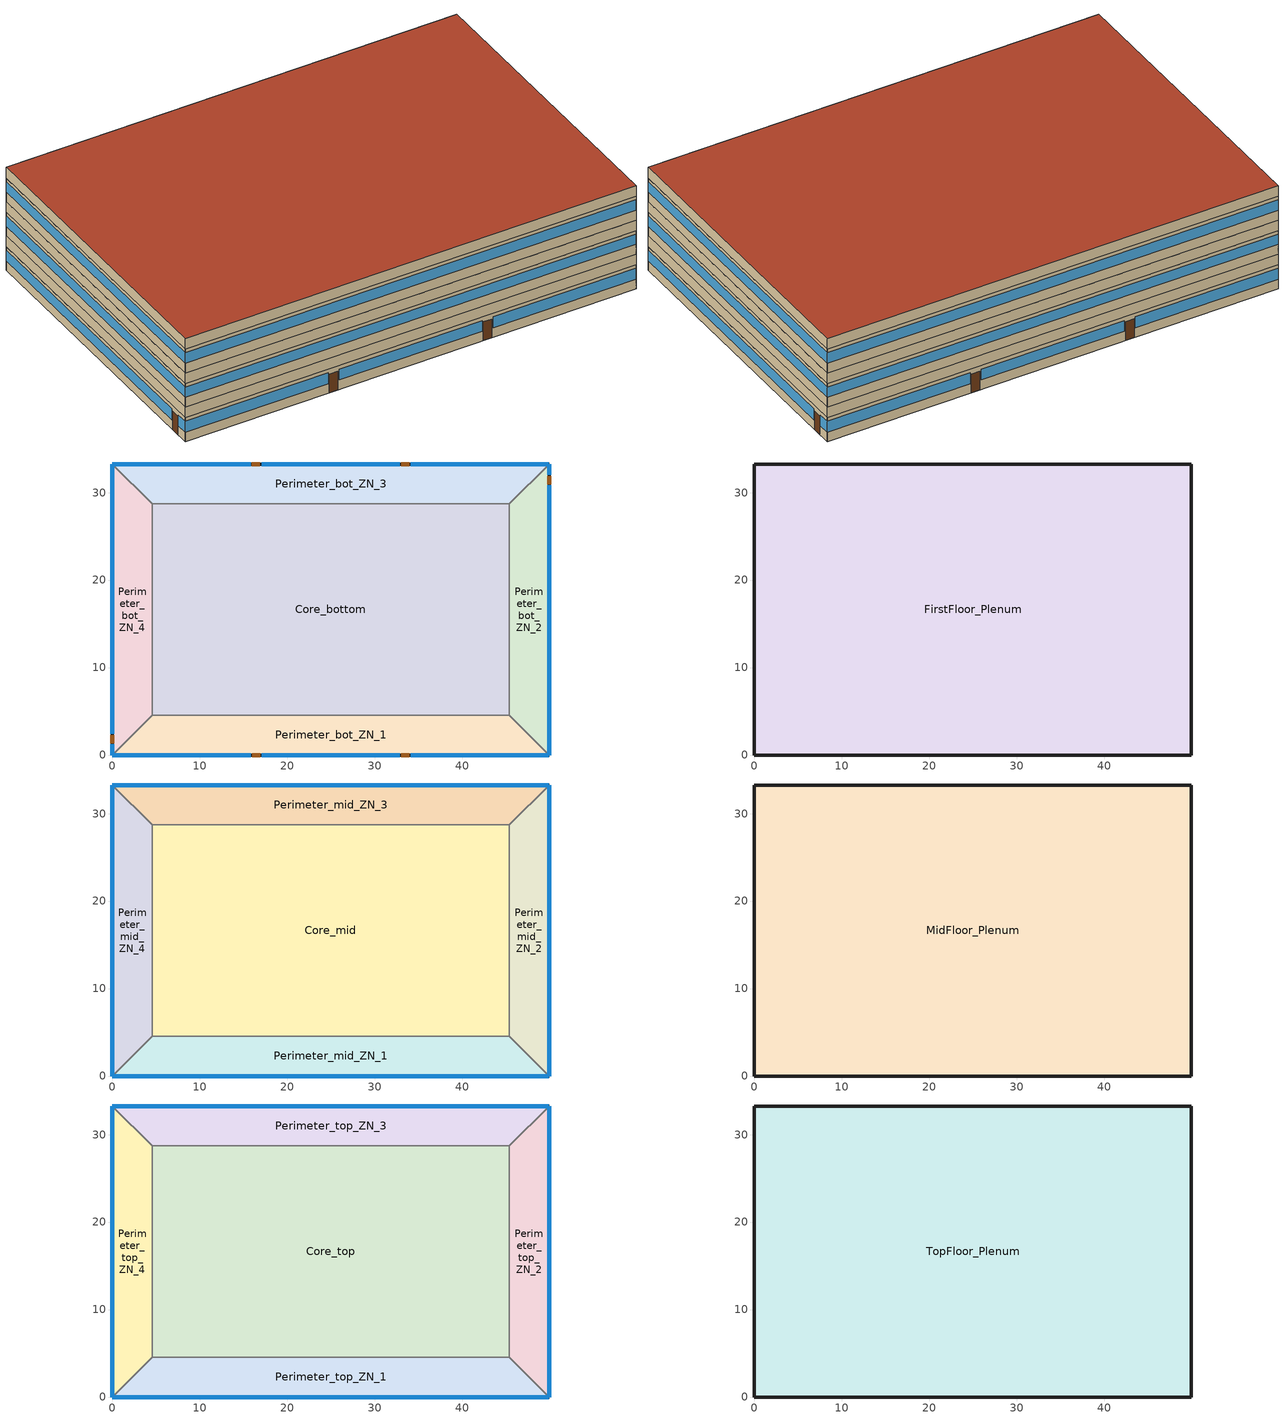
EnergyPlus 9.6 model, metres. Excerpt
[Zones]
Core_bottom
 floor adiabatic: 45.34,28.7 45.34,4.57 4.57,4.57 4.57,28.7 z0
 wall to Perimeter_bot_ZN_2 (int_wall): 45.34,4.57 45.34,28.7 z0:2.74
 wall to Perimeter_bot_ZN_3 (int_wall): 45.34,28.7 4.57,28.7 z0:2.74
 wall to Perimeter_bot_ZN_1 (int_wall): 4.57,4.57 45.34,4.57 z0:2.74
 wall to Perimeter_bot_ZN_4 (int_wall): 4.57,28.7 4.57,4.57 z0:2.74
Perimeter_bot_ZN_1
 floor ground: 45.34,4.57 49.91,0 0,0 4.57,4.57 z0
 wall outside (nonres_ext_wall): 0,0 49.91,0 z0:2.74
 wall to Perimeter_bot_ZN_2 (int_wall): 49.91,0 45.34,4.57 z0:2.74
 wall to Perimeter_bot_ZN_4 (int_wall): 4.57,4.57 0,0 z0:2.74
 window (Window_U_0.46_SHGC_0.25): 0,0 15.82,0 / 17.04,0 32.87,0 / 34.09,0 49.91,0 z1.08:2.33
 door (Swinging Door_con): 15.98,0 16.9,0 / 33.01,0 33.93,0 z0:2.13
Perimeter_bot_ZN_2
 floor ground: 49.91,33.27 49.91,0 45.34,4.57 45.34,28.7 z0
 wall outside (nonres_ext_wall): 49.91,0 49.91,33.27 z0:2.74
 wall to Perimeter_bot_ZN_3 (int_wall): 49.91,33.27 45.34,28.7 z0:2.74
 window (Window_U_0.46_SHGC_0.25): 49.91,0 49.91,30.84 / 49.91,32.05 49.91,33.27 z1.1:2.33
 door (Swinging Door_con): 49.91,30.99 49.91,31.9 z0:2.13
Perimeter_bot_ZN_3
 floor ground: 49.91,33.27 45.34,28.7 4.57,28.7 0,33.27 z0
 wall outside (nonres_ext_wall): 49.91,33.27 0,33.27 z0:2.74
 wall to Perimeter_bot_ZN_4 (int_wall): 0,33.27 4.57,28.7 z0:2.74
 window (Window_U_0.46_SHGC_0.25): 49.91,33.27 34.09,33.27 / 32.87,33.27 17.04,33.27 / 15.82,33.27 0,33.27 z1.08:2.33
 door (Swinging Door_con): 33.94,33.27 33.03,33.27 / 16.84,33.27 15.93,33.27 z0:2.13
Perimeter_bot_ZN_4
 floor ground: 0,33.27 4.57,28.7 4.57,4.57 0,0 z0
 wall outside (nonres_ext_wall): 0,33.27 0,0 z0:2.74
 window (Window_U_0.46_SHGC_0.25): 0,33.27 0,2.44 / 0,1.22 0,0 z1.1:2.33
 door (Swinging Door_con): 0,2.28 0,1.37 z0:2.13
FirstFloor_Plenum
 floor to Core_bottom (DropCeiling): 4.57,4.57 4.57,28.7 45.34,28.7 45.34,4.57 z2.74
 floor to Perimeter_bot_ZN_1 (DropCeiling): 0,0 4.57,4.57 45.34,4.57 49.91,0 z2.74
 floor to Perimeter_bot_ZN_2 (DropCeiling): 45.34,4.57 45.34,28.7 49.91,33.27 49.91,0 z2.74
 floor to Perimeter_bot_ZN_3 (DropCeiling): 4.57,28.7 0,33.27 49.91,33.27 45.34,28.7 z2.74
 floor to Perimeter_bot_ZN_4 (DropCeiling): 0,33.27 4.57,28.7 4.57,4.57 0,0 z2.74
 wall outside (nonres_ext_wall): 49.91,0 49.91,33.27 0,33.27 0,0 49.91,0 z2.74:3.96
Core_mid
 floor to FirstFloor_Plenum (int_slab_floor): 45.34,28.7 45.34,4.57 4.57,4.57 4.57,28.7 z3.96
 wall to Perimeter_mid_ZN_2 (int_wall): 45.34,4.57 45.34,28.7 z3.96:6.71
 wall to Perimeter_mid_ZN_3 (int_wall): 45.34,28.7 4.57,28.7 z3.96:6.71
 wall to Perimeter_mid_ZN_1 (int_wall): 4.57,4.57 45.34,4.57 z3.96:6.71
 wall to Perimeter_mid_ZN_4 (int_wall): 4.57,28.7 4.57,4.57 z3.96:6.71
Perimeter_mid_ZN_1
 floor to FirstFloor_Plenum (int_slab_floor): 45.34,4.57 49.91,0 0,0 4.57,4.57 z3.96
 wall outside (nonres_ext_wall): 0,0 49.91,0 z3.96:6.71
 wall to Perimeter_mid_ZN_2 (int_wall): 49.91,0 45.34,4.57 z3.96:6.71
 wall to Perimeter_mid_ZN_4 (int_wall): 4.57,4.57 0,0 z3.96:6.71
 window (Window_U_0.46_SHGC_0.25): 0,0 49.91,0 z5.1:6.29
Perimeter_mid_ZN_2
 floor to FirstFloor_Plenum (int_slab_floor): 49.91,33.27 49.91,0 45.34,4.57 45.34,28.7 z3.96
 wall outside (nonres_ext_wall): 49.91,0 49.91,33.27 z3.96:6.71
 wall to Perimeter_mid_ZN_3 (int_wall): 49.91,33.27 45.34,28.7 z3.96:6.71
 window (Window_U_0.46_SHGC_0.25): 49.91,0 49.91,33.27 z5.1:6.29
Perimeter_mid_ZN_3
 floor to FirstFloor_Plenum (int_slab_floor): 49.91,33.27 45.34,28.7 4.57,28.7 0,33.27 z3.96
 wall outside (nonres_ext_wall): 49.91,33.27 0,33.27 z3.96:6.71
 wall to Perimeter_mid_ZN_4 (int_wall): 0,33.27 4.57,28.7 z3.96:6.71
 window (Window_U_0.46_SHGC_0.25): 49.91,33.27 0,33.27 z5.1:6.29
Perimeter_mid_ZN_4
 floor to FirstFloor_Plenum (int_slab_floor): 0,33.27 4.57,28.7 4.57,4.57 0,0 z3.96
 wall outside (nonres_ext_wall): 0,33.27 0,0 z3.96:6.71
 window (Window_U_0.46_SHGC_0.25): 0,33.27 0,0 z5.1:6.29
MidFloor_Plenum
 floor to Core_mid (DropCeiling): 4.57,4.57 4.57,28.7 45.34,28.7 45.34,4.57 z6.71
 floor to Perimeter_mid_ZN_1 (DropCeiling): 0,0 4.57,4.57 45.34,4.57 49.91,0 z6.71
 floor to Perimeter_mid_ZN_2 (DropCeiling): 45.34,4.57 45.34,28.7 49.91,33.27 49.91,0 z6.71
 floor to Perimeter_mid_ZN_3 (DropCeiling): 4.57,28.7 0,33.27 49.91,33.27 45.34,28.7 z6.71
 floor to Perimeter_mid_ZN_4 (DropCeiling): 0,33.27 4.57,28.7 4.57,4.57 0,0 z6.71
 wall outside (nonres_ext_wall): 49.91,0 49.91,33.27 0,33.27 0,0 49.91,0 z6.71:7.92
Core_top
 floor to MidFloor_Plenum (int_slab_floor): 45.34,28.7 45.34,4.57 4.57,4.57 4.57,28.7 z7.92
 wall to Perimeter_top_ZN_2 (int_wall): 45.34,4.57 45.34,28.7 z7.92:10.67
 wall to Perimeter_top_ZN_3 (int_wall): 45.34,28.7 4.57,28.7 z7.92:10.67
 wall to Perimeter_top_ZN_1 (int_wall): 4.57,4.57 45.34,4.57 z7.92:10.67
 wall to Perimeter_top_ZN_4 (int_wall): 4.57,28.7 4.57,4.57 z7.92:10.67
Perimeter_top_ZN_1
 floor to MidFloor_Plenum (int_slab_floor): 45.34,4.57 49.91,0 0,0 4.57,4.57 z7.92
 wall outside (nonres_ext_wall): 0,0 49.91,0 z7.92:10.67
 wall to Perimeter_top_ZN_2 (int_wall): 49.91,0 45.34,4.57 z7.92:10.67
 wall to Perimeter_top_ZN_4 (int_wall): 4.57,4.57 0,0 z7.92:10.67
 window (Window_U_0.46_SHGC_0.25): 0,0 49.91,0 z9.07:10.25
Perimeter_top_ZN_2
 floor to MidFloor_Plenum (int_slab_floor): 49.91,33.27 49.91,0 45.34,4.57 45.34,28.7 z7.92
 wall outside (nonres_ext_wall): 49.91,0 49.91,33.27 z7.92:10.67
 wall to Perimeter_top_ZN_3 (int_wall): 49.91,33.27 45.34,28.7 z7.92:10.67
 window (Window_U_0.46_SHGC_0.25): 49.91,0 49.91,33.27 z9.07:10.25
Perimeter_top_ZN_3
 floor to MidFloor_Plenum (int_slab_floor): 49.91,33.27 45.34,28.7 4.57,28.7 0,33.27 z7.92
 wall outside (nonres_ext_wall): 49.91,33.27 0,33.27 z7.92:10.67
 wall to Perimeter_top_ZN_4 (int_wall): 0,33.27 4.57,28.7 z7.92:10.67
 window (Window_U_0.46_SHGC_0.25): 49.91,33.27 0,33.27 z9.07:10.25
Perimeter_top_ZN_4
 floor to MidFloor_Plenum (int_slab_floor): 0,33.27 4.57,28.7 4.57,4.57 0,0 z7.92
 wall outside (nonres_ext_wall): 0,33.27 0,0 z7.92:10.67
 window (Window_U_0.46_SHGC_0.25): 0,33.27 0,0 z9.07:10.25
TopFloor_Plenum
 floor to Core_top (DropCeiling): 4.57,4.57 4.57,28.7 45.34,28.7 45.34,4.57 z10.67
 floor to Perimeter_top_ZN_1 (DropCeiling): 0,0 4.57,4.57 45.34,4.57 49.91,0 z10.67
 floor to Perimeter_top_ZN_2 (DropCeiling): 45.34,4.57 45.34,28.7 49.91,33.27 49.91,0 z10.67
 floor to Perimeter_top_ZN_3 (DropCeiling): 4.57,28.7 0,33.27 49.91,33.27 45.34,28.7 z10.67
 floor to Perimeter_top_ZN_4 (DropCeiling): 0,33.27 4.57,28.7 4.57,4.57 0,0 z10.67
 wall outside (nonres_ext_wall): 49.91,0 49.91,33.27 0,33.27 0,0 49.91,0 z10.67:11.89
 roof outside (nonres_roof): 49.91,0 49.91,33.27 0,33.27 0,0 z11.89
[Building]
OfficeMedium: North Axis {deg}=0; Terrain=City; Loads Convergence Tolerance Value {W}=0.04; Temperature Convergence Tolerance Value {deltaC}=0.2; Solar Distribution=FullInteriorAndExterior; Maximum Number of Warmup Days=25; Minimum Number of Warmup Days=6
[Site:Location]
San Francisco Intl Ap: Latitude {deg}=37.62; Longitude {deg}=-122.4; Time Zone {hr}=-8; Elevation {m}=2
[SizingPeriod:DesignDay] Day of Month=21; Dry-Bulb Temperature Range Modifier Type=DefaultMultipliers; Barometric Pressure {Pa}=101301; Rain Indicator=No; Snow Indicator=No; Daylight Saving Time Indicator=No; Begin Environment Reset Mode=FullResetAtBeginEnvironment
Name | Month | Day Type | Maximum Dry-Bulb Temperature {C} | Daily Dry-Bulb Temperature Range {deltaC} | Humidity Condition Type | Wetbulb or DewPoint at Maximum Dry-Bulb {C} | Wind Speed {m/s} | Wind Direction {deg} | Solar Model Indicator | ASHRAE Clear Sky Optical Depth for Beam Irradiance (taub) | ASHRAE Clear Sky Optical Depth for Diffuse Irradiance (taud) | Enthalpy at Maximum Dry-Bulb {J/kg} | Sky Clearness
San Francisco Intl Ap Ann Clg .4% Condns DB=>MWB | 8 | SummerDesignDay | 28.3 | 8.5 | Wetbulb | 17.2 | 5.9 | 310 | ASHRAETau | 0.365 | 2.435
San Francisco Intl Ap Ann Clg .4% Condns DP=>MDB | 8 | SummerDesignDay | 19.9 | 8.5 | Dewpoint | 16.1 | 5.9 | 310 | ASHRAETau | 0.365 | 2.435
San Francisco Intl Ap Ann Clg .4% Condns Enth=>MDB | 8 | SummerDesignDay | 25.8 | 8.5 | Enthalpy |  | 5.9 | 310 | ASHRAETau | 0.365 | 2.435 | 52400
San Francisco Intl Ap Ann Clg .4% Condns WB=>MDB | 8 | SummerDesignDay | 25.7 | 8.5 | Wetbulb | 18.6 | 5.9 | 310 | ASHRAETau | 0.365 | 2.435
San Francisco Intl Ap Ann Htg 99.6% Condns DB | 1 | WinterDesignDay | 3.8 | 0 | Wetbulb | 3.8 | 2.2 | 150 | ASHRAEClearSky |  |  |  | 0
San Francisco Intl Ap Ann Htg Wind 99.6% Condns WS=>MCDB | 1 | WinterDesignDay | 12.1 | 0 | Wetbulb | 12.1 | 12.9 | 150 | ASHRAEClearSky |  |  |  | 0
San Francisco Intl Ap Ann Hum_n 99.6% Condns DP=>MCDB | 1 | WinterDesignDay | 10.7 | 0 | Dewpoint | -3.7 | 2.2 | 150 | ASHRAEClearSky |  |  |  | 0
[Material]
Name | Roughness | Thickness {m} | Conductivity {W/m-K} | Density {kg/m3} | Specific Heat {J/kg-K} | Thermal Absorptance | Solar Absorptance | Visible Absorptance
100mm Normalweight concrete floor | MediumRough | 0.1016 | 2.31 | 2322 | 832 | 0.9 | 0.7 | 0.7
AC02 Acoustic Ceiling | MediumSmooth | 0.0127 | 0.057 | 288 | 1339 | 0.9 | 0.7 | 0.2
F07 25mm stucco | Smooth | 0.0254 | 0.72 | 1856 | 840 | 0.9 | 0.7 | 0.7
F08 Metal surface | Smooth | 0.0008 | 45.28 | 7824 | 500 | 0.9 | 0.7 | 0.7
F13 Built-up roofing | Rough | 0.0095 | 0.16 | 1120 | 1460 | 0.75 | 0.45 | 0.7
G01 13mm gypsum board | Smooth | 0.0127 | 0.16 | 800 | 1090 | 0.9 | 0.7 | 0.5
G01 16mm gypsum board | MediumSmooth | 0.0159 | 0.16 | 800 | 1090 | 0.9 | 0.7 | 0.7
Std Wood 6inch | MediumSmooth | 0.15 | 0.12 | 540 | 1210 | 0.9 | 0.7 | 0.7
[Material:NoMass] Thermal Absorptance=0.9; Solar Absorptance=0.7
Name | Roughness | Thermal Resistance {m2-K/W} | Visible Absorptance
CP02 CARPET PAD | VeryRough | 0.21648 | 0.8
Nonres_Exterior_Wall_Insulation | MediumSmooth | 2.368 | 0.7
Nonres_Roof_Insulation | MediumSmooth | 4.31889 | 0.7
Opaque Door panel_con | MediumRough | 0.288705 | 0.7
[WindowMaterial:SimpleGlazingSystem]
Glazing Layer: U-Factor {W/m2-K}=2.612; Solar Heat Gain Coefficient=0.25; Visible Transmittance=0.25
[Construction]
DropCeiling: AC02 Acoustic Ceiling
InteriorFurnishings: Std Wood 6inch
int_slab_floor: 100mm Normalweight concrete floor, CP02 CARPET PAD
int_wall: G01 13mm gypsum board, G01 13mm gypsum board
nonres_ext_wall: F07 25mm stucco, G01 16mm gypsum board, Nonres_Exterior_Wall_Insulation, G01 16mm gypsum board
nonres_roof: F13 Built-up roofing, Nonres_Roof_Insulation, F08 Metal surface
Swinging Door_con: Opaque Door panel_con
Window_U_0.46_SHGC_0.25: Glazing Layer
[Zone] Multiplier=1
Name | Ceiling Height {m} | Part of Total Floor Area
Core_bottom; Core_mid; Core_top; Perimeter_bot_ZN_1; Perimeter_bot_ZN_2; Perimeter_bot_ZN_3; Perimeter_bot_ZN_4; Perimeter_mid_ZN_1; Perimeter_mid_ZN_2; Perimeter_mid_ZN_3; Perimeter_mid_ZN_4; Perimeter_top_ZN_1; Perimeter_top_ZN_2; Perimeter_top_ZN_3; Perimeter_top_ZN_4 | 2.7432 | Yes
FirstFloor_Plenum; MidFloor_Plenum; TopFloor_Plenum | 1.2192 | No
[InternalMass] Construction=InteriorFurnishings
Name | Zone or ZoneList | Surface Area {m2}
Core_bottom_InternalMass_1 | Core_bottom | 1967.077
Core_mid_InternalMass_1 | Core_mid | 1967.077
Core_top_InternalMass_1 | Core_top | 1967.077
Perimeter_bot_ZN_1_InternalMass_1 | Perimeter_bot_ZN_1 | 414.6723
Perimeter_bot_ZN_2_InternalMass_1 | Perimeter_bot_ZN_2 | 262.5073
Perimeter_bot_ZN_3_InternalMass_1 | Perimeter_bot_ZN_3 | 414.675
Perimeter_bot_ZN_4_InternalMass_1 | Perimeter_bot_ZN_4 | 262.5056
Perimeter_mid_ZN_1_InternalMass_1 | Perimeter_mid_ZN_1 | 414.6723
Perimeter_mid_ZN_2_InternalMass_1 | Perimeter_mid_ZN_2 | 262.5073
Perimeter_mid_ZN_3_InternalMass_1 | Perimeter_mid_ZN_3 | 414.675
Perimeter_mid_ZN_4_InternalMass_1 | Perimeter_mid_ZN_4 | 262.5056
Perimeter_top_ZN_1_InternalMass_1 | Perimeter_top_ZN_1 | 414.6723
Perimeter_top_ZN_2_InternalMass_1 | Perimeter_top_ZN_2 | 262.5073
Perimeter_top_ZN_3_InternalMass_1 | Perimeter_top_ZN_3 | 414.675
Perimeter_top_ZN_4_InternalMass_1 | Perimeter_top_ZN_4 | 262.5056
[People] Number of People Calculation Method=Area/Person; Floor Area per Person {m2/person}=18.5788; Fraction Radiant=0.3; Activity Level Schedule=ACTIVITY_SCH; Enable ASHRAE 55 Comfort Warnings=No; Mean Radiant Temperature Calculation Type=ZoneAveraged; Work Efficiency Schedule=WORK_EFF_SCH; Clothing Insulation Schedule=CLOTHING_SCH; Air Velocity Schedule=AIR_VELO_SCH; Thermal Comfort Model Type 1=FANGER
Name | Zone or ZoneList or Space or SpaceList | Number of People Schedule
Core_bottom | Core_bottom | BLDG_OCC_SCH_wo_SB
Core_mid | Core_mid | BLDG_OCC_SCH_wo_SB
Core_top | Core_top | BLDG_OCC_SCH_wo_SB
Perimeter_bot_ZN_1 | Perimeter_bot_ZN_1 | BLDG_OCC_SCH_wo_SB
Perimeter_bot_ZN_2 | Perimeter_bot_ZN_2 | BLDG_OCC_SCH_wo_SB
Perimeter_bot_ZN_3 | Perimeter_bot_ZN_3 | BLDG_OCC_SCH_wo_SB
Perimeter_bot_ZN_4 | Perimeter_bot_ZN_4 | BLDG_OCC_SCH_wo_SB
Perimeter_mid_ZN_1 | Perimeter_mid_ZN_1 | BLDG_OCC_SCH_wo_SB
Perimeter_mid_ZN_2 | Perimeter_mid_ZN_2 | BLDG_OCC_SCH_w_SB
Perimeter_mid_ZN_3 | Perimeter_mid_ZN_3 | BLDG_OCC_SCH_wo_SB
Perimeter_mid_ZN_4 | Perimeter_mid_ZN_4 | BLDG_OCC_SCH_wo_SB
Perimeter_top_ZN_1 | Perimeter_top_ZN_1 | BLDG_OCC_SCH_wo_SB
Perimeter_top_ZN_2 | Perimeter_top_ZN_2 | BLDG_OCC_SCH_wo_SB
Perimeter_top_ZN_3 | Perimeter_top_ZN_3 | BLDG_OCC_SCH_wo_SB
Perimeter_top_ZN_4 | Perimeter_top_ZN_4 | BLDG_OCC_SCH_wo_SB
[Lights] Schedule=BLDG_LIGHT_SCH; Design Level Calculation Method=Watts/Area; Watts per Zone Floor Area {W/m2}=7.65314; Return Air Fraction=0; Fraction Radiant=0.7; Fraction Visible=0.2; Fraction Replaceable=1; Return Air Fraction Calculated from Plenum Temperature=No
Name | Zone or ZoneList or Space or SpaceList
Core_bottom_Lights | Core_bottom
Core_mid_Lights | Core_mid
Core_top_Lights | Core_top
Perimeter_bot_ZN_1_Lights | Perimeter_bot_ZN_1
Perimeter_bot_ZN_2_Lights | Perimeter_bot_ZN_2
Perimeter_bot_ZN_3_Lights | Perimeter_bot_ZN_3
Perimeter_bot_ZN_4_Lights | Perimeter_bot_ZN_4
Perimeter_mid_ZN_1_Lights | Perimeter_mid_ZN_1
Perimeter_mid_ZN_2_Lights | Perimeter_mid_ZN_2
Perimeter_mid_ZN_3_Lights | Perimeter_mid_ZN_3
Perimeter_mid_ZN_4_Lights | Perimeter_mid_ZN_4
Perimeter_top_ZN_1_Lights | Perimeter_top_ZN_1
Perimeter_top_ZN_2_Lights | Perimeter_top_ZN_2
Perimeter_top_ZN_3_Lights | Perimeter_top_ZN_3
Perimeter_top_ZN_4_Lights | Perimeter_top_ZN_4
[ElectricEquipment] Design Level Calculation Method=EquipmentLevel; Fraction Latent=0; Fraction Radiant=0.5; Fraction Lost=0
Name | Zone or ZoneList or Space or SpaceList | Schedule | Design Level {W}
Core_bottom_Elevators_Equip | Core_bottom | BLDG_ELEVATORS | 32109.9
Core_bottom_MiscPlug_Equip | Core_bottom | BLDG_EQUIP_SCH | 7937.16
Elevators_Lights_Fan | Core_bottom | ELEV_LIGHT_FAN_SCH_ADD_DF | 125
Core_mid_MiscPlug_Equip | Core_mid | BLDG_EQUIP_SCH | 7937.16
Core_top_MiscPlug_Equip | Core_top | BLDG_EQUIP_SCH | 7937.16
Perimeter_bot_ZN_1_MiscPlug_Equip | Perimeter_bot_ZN_1 | BLDG_EQUIP_SCH | 1673.2
Perimeter_bot_ZN_2_MiscPlug_Equip | Perimeter_bot_ZN_2 | BLDG_EQUIP_SCH | 1059.217
Perimeter_bot_ZN_3_MiscPlug_Equip | Perimeter_bot_ZN_3 | BLDG_EQUIP_SCH | 1673.21
Perimeter_bot_ZN_4_MiscPlug_Equip | Perimeter_bot_ZN_4 | BLDG_EQUIP_SCH | 1059.21
Perimeter_mid_ZN_1_MiscPlug_Equip | Perimeter_mid_ZN_1 | BLDG_EQUIP_SCH | 1673.2
Perimeter_mid_ZN_2_MiscPlug_Equip | Perimeter_mid_ZN_2 | BLDG_EQUIP_SCH | 1059.217
Perimeter_mid_ZN_3_MiscPlug_Equip | Perimeter_mid_ZN_3 | BLDG_EQUIP_SCH | 1673.21
Perimeter_mid_ZN_4_MiscPlug_Equip | Perimeter_mid_ZN_4 | BLDG_EQUIP_SCH | 1059.21
Perimeter_top_ZN_1_MiscPlug_Equip | Perimeter_top_ZN_1 | BLDG_EQUIP_SCH | 1673.2
Perimeter_top_ZN_2_MiscPlug_Equip | Perimeter_top_ZN_2 | BLDG_EQUIP_SCH | 1059.217
Perimeter_top_ZN_3_MiscPlug_Equip | Perimeter_top_ZN_3 | BLDG_EQUIP_SCH | 1673.21
Perimeter_top_ZN_4_MiscPlug_Equip | Perimeter_top_ZN_4 | BLDG_EQUIP_SCH | 1059.21
[ZoneInfiltration:DesignFlowRate] Temperature Term Coefficient=0; Velocity Squared Term Coefficient=0
Name | Zone or ZoneList | Schedule | Design Flow Rate Calculation Method | Flow per Exterior Surface Area {m3/s-m2} | Constant Term Coefficient | Velocity Term Coefficient | Design Flow Rate {m3/s}
FirstFloor_Plenum_Infiltration | FirstFloor_Plenum | INFIL_SCH_PNNL | Flow/ExteriorArea | 0.00056896 | 0 | 0.224
MidFloor_Plenum_Infiltration | MidFloor_Plenum | INFIL_SCH_PNNL | Flow/ExteriorArea | 0.00056896 | 0 | 0.224
Perimeter_bot_ZN_1_Door_Infiltration | Perimeter_bot_ZN_1 | INFIL_Door_Opening_SCH | Flow/Zone |  | 1 | 0 | 1.043
Perimeter_bot_ZN_1_Infiltration | Perimeter_bot_ZN_1 | INFIL_SCH_PNNL | Flow/ExteriorArea | 0.00056896 | 0 | 0.224
Perimeter_bot_ZN_2_Infiltration | Perimeter_bot_ZN_2 | INFIL_SCH_PNNL | Flow/ExteriorArea | 0.00056896 | 0 | 0.224
Perimeter_bot_ZN_3_Infiltration | Perimeter_bot_ZN_3 | INFIL_SCH_PNNL | Flow/ExteriorArea | 0.00056896 | 0 | 0.224
Perimeter_bot_ZN_4_Infiltration | Perimeter_bot_ZN_4 | INFIL_SCH_PNNL | Flow/ExteriorArea | 0.00056896 | 0 | 0.224
Perimeter_mid_ZN_1_Infiltration | Perimeter_mid_ZN_1 | INFIL_SCH_PNNL | Flow/ExteriorArea | 0.00056896 | 0 | 0.224
Perimeter_mid_ZN_2_Infiltration | Perimeter_mid_ZN_2 | INFIL_SCH_PNNL | Flow/ExteriorArea | 0.00056896 | 0 | 0.224
Perimeter_mid_ZN_3_Infiltration | Perimeter_mid_ZN_3 | INFIL_SCH_PNNL | Flow/ExteriorArea | 0.00056896 | 0 | 0.224
Perimeter_mid_ZN_4_Infiltration | Perimeter_mid_ZN_4 | INFIL_SCH_PNNL | Flow/ExteriorArea | 0.00056896 | 0 | 0.224
Perimeter_top_ZN_1_Infiltration | Perimeter_top_ZN_1 | INFIL_SCH_PNNL | Flow/ExteriorArea | 0.00056896 | 0 | 0.224
Perimeter_top_ZN_2_Infiltration | Perimeter_top_ZN_2 | INFIL_SCH_PNNL | Flow/ExteriorArea | 0.00056896 | 0 | 0.224
Perimeter_top_ZN_3_Infiltration | Perimeter_top_ZN_3 | INFIL_SCH_PNNL | Flow/ExteriorArea | 0.00056896 | 0 | 0.224
Perimeter_top_ZN_4_Infiltration | Perimeter_top_ZN_4 | INFIL_SCH_PNNL | Flow/ExteriorArea | 0.00056896 | 0 | 0.224
TopFloor_Plenum_Infiltration | TopFloor_Plenum | INFIL_SCH_PNNL | Flow/ExteriorArea | 6.19256e-05 | 0 | 0.224
[Daylighting:Controls] Lighting Control Type=Continuous; Minimum Input Power Fraction for Continuous or ContinuousOff Dimming Control=0.3; Minimum Light Output Fraction for Continuous or ContinuousOff Dimming Control=0.15; Number of Stepped Control Steps=3; Probability Lighting will be Reset When Needed in Manual Stepped Control=1; Maximum Allowable Discomfort Glare Index=22; Fraction of Lights Controlled by Reference Point 1=0; Illuminance Setpoint at Reference Point 1 {lux}=377; Fraction of Lights Controlled by Reference Point 2=0; Illuminance Setpoint at Reference Point 2 {lux}=377
Name | Zone or Space | Glare Calculation Daylighting Reference Point | Glare Calculation Azimuth Angle of View Direction Clockwise from Zone y-Axis {deg} | Daylighting Reference Point Name 1 | Daylighting Reference Point Name 2
Perimeter_bot_ZN_1 DaylightingControls | Perimeter_bot_ZN_1 | Perimeter_bot_ZN_1_DaylRefPt1 | 180 | Perimeter_bot_ZN_1_DaylRefPt1 | Perimeter_bot_ZN_1_DaylRefPt2
Perimeter_bot_ZN_2 DaylightingControls | Perimeter_bot_ZN_2 | Perimeter_bot_ZN_2_DaylRefPt1 | 270 | Perimeter_bot_ZN_2_DaylRefPt1 | Perimeter_bot_ZN_2_DaylRefPt2
Perimeter_bot_ZN_3 DaylightingControls | Perimeter_bot_ZN_3 | Perimeter_bot_ZN_3_DaylRefPt1 | -0 | Perimeter_bot_ZN_3_DaylRefPt1 | Perimeter_bot_ZN_3_DaylRefPt2
Perimeter_bot_ZN_4 DaylightingControls | Perimeter_bot_ZN_4 | Perimeter_bot_ZN_4_DaylRefPt1 | 90 | Perimeter_bot_ZN_4_DaylRefPt1 | Perimeter_bot_ZN_4_DaylRefPt2
Perimeter_mid_ZN_1 DaylightingControls | Perimeter_mid_ZN_1 | Perimeter_mid_ZN_1_DaylRefPt1 | 180 | Perimeter_mid_ZN_1_DaylRefPt1 | Perimeter_mid_ZN_1_DaylRefPt2
Perimeter_mid_ZN_2 DaylightingControls | Perimeter_mid_ZN_2 | Perimeter_mid_ZN_2_DaylRefPt1 | 270 | Perimeter_mid_ZN_2_DaylRefPt1 | Perimeter_mid_ZN_2_DaylRefPt2
Perimeter_mid_ZN_3 DaylightingControls | Perimeter_mid_ZN_3 | Perimeter_mid_ZN_3_DaylRefPt1 | -0 | Perimeter_mid_ZN_3_DaylRefPt1 | Perimeter_mid_ZN_3_DaylRefPt2
Perimeter_mid_ZN_4 DaylightingControls | Perimeter_mid_ZN_4 | Perimeter_mid_ZN_4_DaylRefPt1 | 90 | Perimeter_mid_ZN_4_DaylRefPt1 | Perimeter_mid_ZN_4_DaylRefPt2
Perimeter_top_ZN_1 DaylightingControls | Perimeter_top_ZN_1 | Perimeter_top_ZN_1_DaylRefPt1 | 180 | Perimeter_top_ZN_1_DaylRefPt1 | Perimeter_top_ZN_1_DaylRefPt2
Perimeter_top_ZN_2 DaylightingControls | Perimeter_top_ZN_2 | Perimeter_top_ZN_2_DaylRefPt1 | 270 | Perimeter_top_ZN_2_DaylRefPt1 | Perimeter_top_ZN_2_DaylRefPt2
Perimeter_top_ZN_3 DaylightingControls | Perimeter_top_ZN_3 | Perimeter_top_ZN_3_DaylRefPt1 | -0 | Perimeter_top_ZN_3_DaylRefPt1 | Perimeter_top_ZN_3_DaylRefPt2
Perimeter_top_ZN_4 DaylightingControls | Perimeter_top_ZN_4 | Perimeter_top_ZN_4_DaylRefPt1 | 90 | Perimeter_top_ZN_4_DaylRefPt1 | Perimeter_top_ZN_4_DaylRefPt2
[Exterior:Lights] Control Option=AstronomicalClock
Name | Schedule | Design Level {W}
Exterior_Lights_a | Exterior_lighting_schedule_a | 390.429
Exterior_Lights_b | Exterior_lighting_schedule_b | 4717.26
[EnergyManagementSystem:GlobalVariable]
Wired_LTG
[EnergyManagementSystem:Sensor]
Facility_Int_LTG: Output:Variable or Output:Meter=InteriorLights:Electricity
[EnergyManagementSystem:Program]
Transformer_Load_Prog: SET Wired_LTG = Facility_Int_LTG*0.0281
[EnergyManagementSystem:ProgramCallingManager]
Transformer_Load_Prog_Manager: AfterPredictorAfterHVACManagers; Transformer_Load_Prog
[EnergyManagementSystem:OutputVariable]
Wired_LTG: EMS Variable=Wired_LTG; Type of Data in Variable=Summed; Update Frequency=ZoneTimeStep; Units=J
[Schedule:Compact]
BLDG_OCC_SCH_wo_SB: Through: 12/31, For: Weekdays, Until: 01:00, 0, Until: 02:00, 0, Until: 03:00, 0, Until: 04:00, 0, Until: 05:00, 0, Until: 06:00, 0, Until: 07:00, 0.1, Until: 08:00, 0.2, Until: 09:00, 0.95, Until: 10:00, 0.95, Until: 11:00, 0.975703, Until: 12:00, 0.95, Until: 13:00, 0.513528, Until: 14:00, 0.95, Until: 15:00, 0.975703, Until: 16:00, 0.95, Until: 17:00, 0.95, Until: 18:00, 0.3, Until: 19:00, 0.1, Until: 20:00, 0.1, Until: 21:00, 0.1, Until: 22:00, 0.1, Until: 23:00, 0.05, Until: 24:00, 0.05, For: Saturday, Until: 01:00, 0, Until: 02:00, 0, Until: 03:00, 0, Until: 04:00, 0, Until: 05:00, 0, Until: 06:00, 0, Until: 07:00, 0.1, Until: 08:00, 0.1, Until: 09:00, 0.3, Until: 10:00, 0.3, Until: 11:00, 0.308117, Until: 12:00, 0.3, Until: 13:00, 0.102706, Until: 14:00, 0.1, Until: 15:00, 0.102706, Until: 16:00, 0.1, Until: 17:00, 0.1, Until: 18:00, 0.05, Until: 19:00, 0.05, Until: 20:00, 0, Until: 21:00, 0, Until: 22:00, 0, Until: 23:00, 0, Until: 24:00, 0, For: SummerDesignDay, Until: 06:00, 1e-09, Until: 22:00, 1, Until: 24:00, 0.05, For: WinterDesignDay, Until: 24:00, 0, For:Sunday Holidays AllOtherDays, Until: 06:00, 0, Until: 18:00, 0.05, Until: 24:00, 0
ACTIVITY_SCH: Through: 12/31, For: AllDays, Until: 24:00, 120
WORK_EFF_SCH: Through: 12/31, For: AllDays, Until: 24:00, 0
CLOTHING_SCH: Through: 04/30, For: AllDays, Until: 24:00, 1, Through: 09/30, For: AllDays, Until: 24:00, 0.5, Through: 12/31, For: AllDays, Until: 24:00, 1
AIR_VELO_SCH: Through: 12/31, For: AllDays, Until: 24:00, 0.2
BLDG_LIGHT_SCH: Through: 12/31, For: Weekdays, Until: 5:00, 0.05, Until: 6:00, 0.1, Until: 7:00, 0.085301, Until: 8:00, 0.255903, Until: 17:00, 0.767709, Until: 18:00, 0.426505, Until: 20:00, 0.255903, Until: 22:00, 0.170602, Until: 23:00, 0.085301, Until: 24:00, 0.0426505, For: SummerDesignDay, Until: 24:00, 1, For: Saturday, Until: 6:00, 0.05, Until: 8:00, 0.085301, Until: 12:00, 0.255903, Until: 17:00, 0.127951, Until: 19:00, 0.0426505, Until: 24:00, 0.05, For: WinterDesignDay, Until: 24:00, 0, For: Sunday Holidays AllOtherDays, Until: 6:00, 0.05, Until: 18:00, 0.0426505, Until: 24:00, 0.05
BLDG_ELEVATORS; ELEV_LIGHT_FAN_SCH_ADD_DF: Through: 12/31, For: SummerDesignDay, Until: 24:00, 0.69, For: WinterDesignDay, Until: 24:00, 0, For: Weekdays, Until: 07:00, 0, Until: 08:00, 0.35, Until: 09:00, 0.69, Until: 10:00, 0.43, Until: 11:00, 0.37, Until: 12:00, 0.43, Until: 13:00, 0.58, Until: 14:00, 0.48, Until: 15:00, 0.37, Until: 16:00, 0.37, Until: 17:00, 0.46, Until: 18:00, 0.62, Until: 19:00, 0.12, Until: 20:00, 0.04, Until: 21:00, 0.04, Until: 24:00, 0, For: Saturday, Until: 07:00, 0, Until: 08:00, 0.16, Until: 09:00, 0.14, Until: 10:00, 0.21, Until: 11:00, 0.18, Until: 12:00, 0.25, Until: 13:00, 0.21, Until: 14:00, 0.13, Until: 15:00, 0.08, Until: 16:00, 0.04, Until: 17:00, 0.05, Until: 18:00, 0.06, Until: 24:00, 0, For:Sunday Holidays AllOtherDays, Until: 24:00, 0
BLDG_EQUIP_SCH: Through: 12/31, For: Weekdays, Until: 06:00, 0.4, Until: 08:00, 0.4, Until: 12:00, 0.9, Until: 13:00, 0.8, Until: 17:00, 0.9, Until: 18:00, 0.5, Until: 24:00, 0.4, For: SummerDesignDay, Until: 24:00, 1, For: Saturday, Until: 06:00, 0.3, Until: 08:00, 0.4, Until: 12:00, 0.5, Until: 17:00, 0.35, Until: 19:00, 0.3, Until: 24:00, 0.3, For: WinterDesignDay, Until: 24:00, 0, For: Sunday Holidays AllOtherDays, Until: 06:00, 0.3, Until: 18:00, 0.3, Until: 24:00, 0.3
BLDG_OCC_SCH_w_SB: Through: 12/31, For: Weekdays, Until: 01:00, 0, Until: 02:00, 0, Until: 03:00, 0, Until: 04:00, 0, Until: 05:00, 0, Until: 06:00, 0, Until: 07:00, 0.1, Until: 08:00, 0.2, Until: 09:00, 0.95, Until: 10:00, 0.95, Until: 11:00, 0, Until: 12:00, 0.95, Until: 13:00, 0, Until: 14:00, 0.95, Until: 15:00, 0, Until: 16:00, 0.95, Until: 17:00, 0.95, Until: 18:00, 0.3, Until: 19:00, 0.1, Until: 20:00, 0.1, Until: 21:00, 0.1, Until: 22:00, 0.1, Until: 23:00, 0.05, Until: 24:00, 0.05, For: Saturday, Until: 01:00, 0, Until: 02:00, 0, Until: 03:00, 0, Until: 04:00, 0, Until: 05:00, 0, Until: 06:00, 0, Until: 07:00, 0.1, Until: 08:00, 0.1, Until: 09:00, 0.3, Until: 10:00, 0.3, Until: 11:00, 0, Until: 12:00, 0.3, Until: 13:00, 0, Until: 14:00, 0.1, Until: 15:00, 0, Until: 16:00, 0.1, Until: 17:00, 0.1, Until: 18:00, 0.05, Until: 19:00, 0.05, Until: 20:00, 0, Until: 21:00, 0, Until: 22:00, 0, Until: 23:00, 0, Until: 24:00, 0, For: SummerDesignDay, Until: 06:00, 1e-09, Until: 22:00, 1, Until: 24:00, 0.05, For: WinterDesignDay, Until: 24:00, 0, For:Sunday Holidays AllOtherDays, Until: 06:00, 0, Until: 18:00, 0.05, Until: 24:00, 0
Exterior_lighting_schedule_a: Through:12/31, For:AllDays, Until: 06:00, 0, Until: 24:00, 1
Exterior_lighting_schedule_b: Through:12/31, For:AllDays, Until: 06:00, 0.7, Until: 24:00, 1
INFIL_Door_Opening_SCH: Through: 12/31, For: Weekdays, Until: 06:00, 0, Until: 07:00, 0.144, Until: 08:00, 1, Until: 12:00, 0.144, Until: 13:00, 1, Until: 17:00, 0.144, Until: 18:00, 1, Until: 19:00, 0.144, Until: 24:00, 0, For: Saturday Sunday Holidays AllOtherDays, Until: 24:00, 0
INFIL_SCH_PNNL: Through: 12/31, For: Weekdays SummerDesignDay, Until: 06:00, 1, Until: 22:00, 0.25, Until: 24:00, 1, For: Saturday WinterDesignDay, Until: 06:00, 1, Until: 18:00, 0.25, Until: 24:00, 1, For:Sunday Holidays AllOtherDays, Until: 24:00, 1
